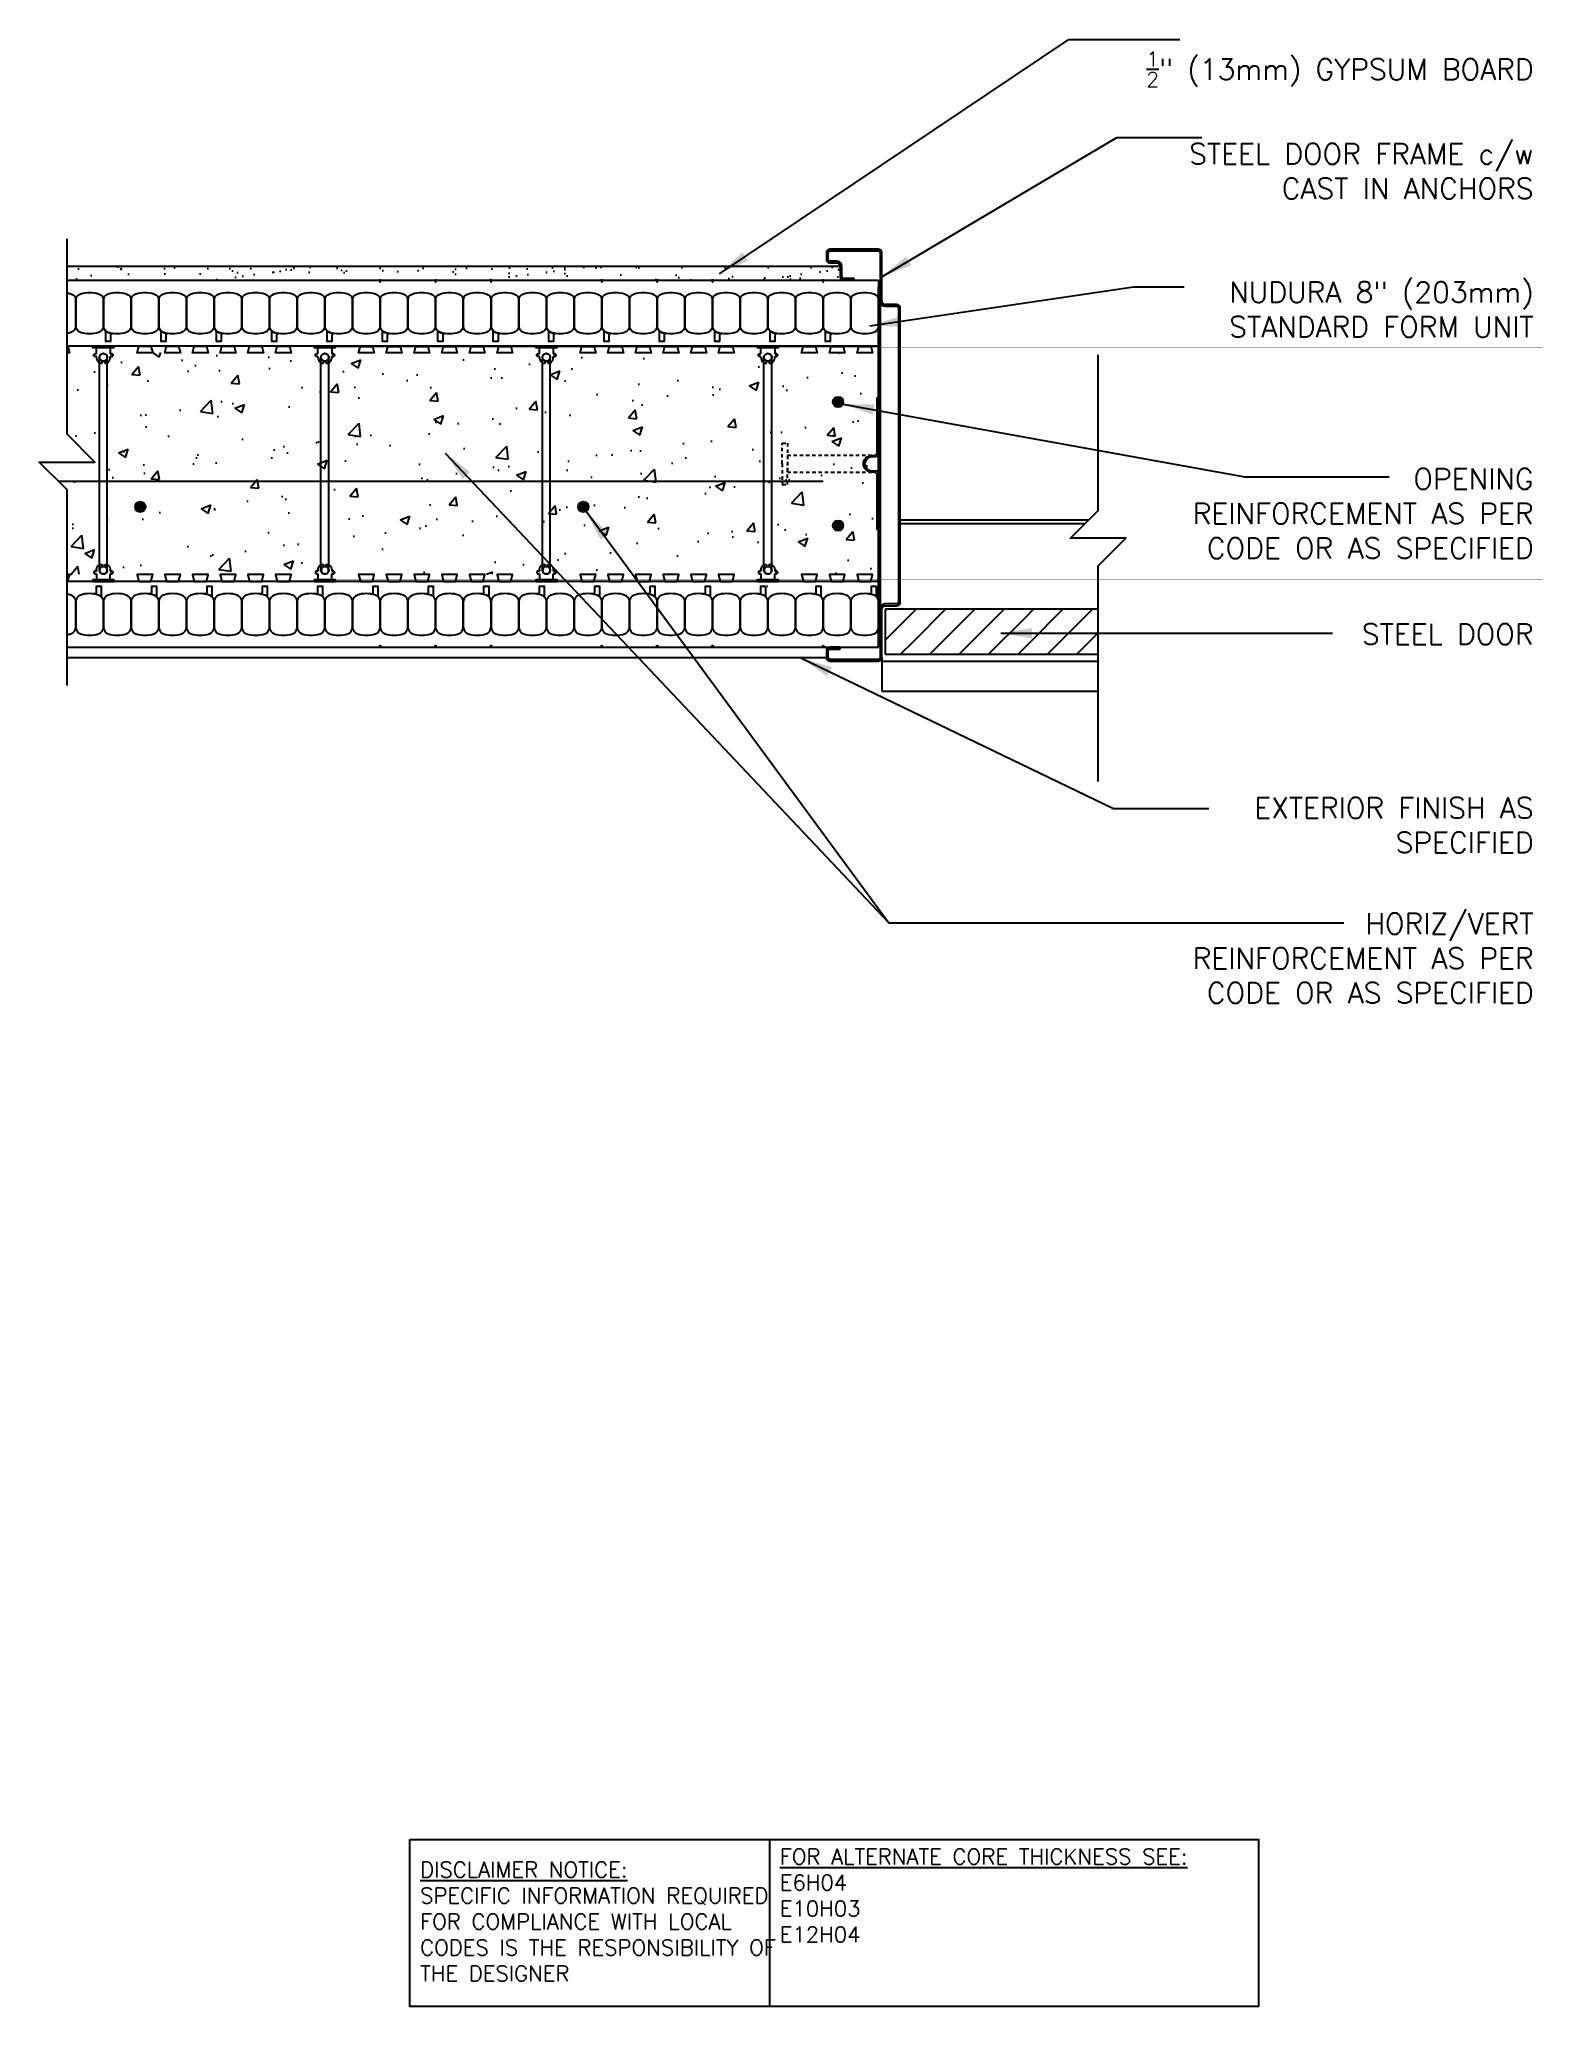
# Model space of a CAD drawing. Header units: inches. Extents: x 2975.5 to 3029.4, y 488.4 to 559.5.
import ezdxf

# ---------------------------------------------------------------- set-up
doc = ezdxf.new("R2010")
doc.units = ezdxf.units.IN
doc.header["$LTSCALE"] = 0.5
doc.header["$MEASUREMENT"] = 0
doc.linetypes.add('HIDDEN', pattern=[0.375, 0.25, -0.125])
doc.layers.get('0').update_dxf_attribs({"linetype": 'CONTINUOUS'})
for name, color, linetype in [('HATCH', 12, 'CONTINUOUS'), ('LINE18', 9, 'CONTINUOUS'), ('line25', 2, 'CONTINUOUS'), ('LINE50', 5, 'CONTINUOUS'), ('LINE65', 3, 'CONTINUOUS'), ('LINE9', 9, 'CONTINUOUS'), ('TEXT', 4, 'CONTINUOUS')]:
    doc.layers.add(name, color=color, linetype=linetype)
doc.styles.add('DIM', font='romans.shx', dxfattribs={"width": 0.7})
doc.styles.add('ROMANS', font='romans')
doc.styles.get("Standard").update_dxf_attribs({"font": 'romans.shx'})
doc.dimstyles.new('ext_12', dxfattribs={"dimscale": 12, "dimtxt": 0.09375, "dimasz": 0.09375, "dimexe": 0.09375, "dimexo": 0.0625, "dimgap": 0.0625, "dimtad": 1, "dimdec": 1, "dimzin": 3, "dimdsep": 46, "dimlunit": 4, "dimtxsty": 'DIM', "dimcen": 0.09, "dimdle": 0.09375, "dimclrt": 4, "dimadec": 0, "dimazin": 0, "dimtfac": 1, "dimtdec": 1, "dimtmove": 2, "dimatfit": 3, "dimfxl": 0, "dimfrac": 2, "dimtolj": 1, "dimtzin": 0, "dimarcsym": 0})
pattern_1 = [(45, (87.8941, 27.317), (-0.53033009, 0.53033009), [])]

# ---------------------------------------------------------------- blocks, each defined once
blk = doc.blocks.new('Connector')
blk.add_point((0.271, 0))
at = {"layer": 'LINE9'}
for p, q in [((0, 0.375), (0, -0.375)), ((0.062, -0.375), (0.062, 0.375)), ((0.281, 0.25), (0.062, 0.25))]:
    blk.add_line(p, q, dxfattribs=at)
for points, weights in [([(0.007, 0.375), (0.004, 0.375), (0, 0.375)], [1, 0.972587069138, 0.950305488115]), ([(0.327, 0.343), (0.308, 0.343), (0.281, 0.317), (0.281, 0.297)], [1, 0.85355339, 0.85355339, 1]), ([(0.328, 0.343), (0.327, 0.343), (0.327, 0.343)], [1, 0.70710678, 1]), ([(0.375, 0.297), (0.375, 0.317), (0.348, 0.343), (0.329, 0.343)], [1, 0.85355339, 0.85355339, 1]), ([(0.406, 0.25), (0.546, 0.25), (0.619, 0.131)], [0.958404415409, 0.794674173519, 0.864651571113]), ([(0.619, 0.052), (0.612, 0.049), (0.604, 0.049)], [0.83615024178, 0.892081430621, 1]), ([(0, -0.375), (0.004, -0.375), (0.007, -0.375)], [0.950305488115, 0.972587069138, 1]), ([(0.281, -0.297), (0.281, -0.317), (0.308, -0.343), (0.327, -0.343)], [1, 0.85355339, 0.85355339, 1]), ([(0.327, -0.343), (0.281, -0.343), (0.281, -0.297)], [1, 0.70710678, 1]), ([(0.329, -0.343), (0.348, -0.343), (0.375, -0.317), (0.375, -0.297)], [1, 0.85355339, 0.85355339, 1]), ([(0.375, -0.297), (0.375, -0.343), (0.329, -0.343)], [1, 0.70710678, 1]), ([(0.619, -0.131), (0.546, -0.25), (0.406, -0.25)], [0.864651574428, 0.794674169686, 0.958404415195]), ([(0.604, -0.049), (0.612, -0.049), (0.619, -0.052)], [1, 0.89208144177, 0.836150253337])]:
    blk.add_rational_spline(points, weights, degree=2, dxfattribs=at)
for points, degree in [([(0, 0.375), (0.002, 0.375), (0.005, 0.375), (0.007, 0.375)], 3), ([(0.007, 0.375), (0.021, 0.375), (0.051, 0.375), (0.062, 0.375), (0.062, 0.375)], 3), ([(0.281, 0.25), (0.281, 0.297)], 1), ([(0.327, 0.343), (0.327, 0.343), (0.328, 0.343), (0.328, 0.343)], 3), ([(0.328, 0.343), (0.329, 0.343), (0.329, 0.343), (0.329, 0.343)], 3), ([(0.375, 0.25), (0.375, 0.297)], 1), ([(0.406, 0.25), (0.375, 0.25)], 1), ([(0.406, 0.25), (0.406, 0.25)], 1), ([(0.406, 0.25), (0.406, 0.25)], 1), ([(0.406, 0.25), (0.406, 0.25)], 1), ([(0.406, 0.25), (0.406, 0.25)], 1), ([(0.406, 0.25), (0.406, 0.25)], 1), ([(0.406, 0.25), (0.406, 0.25)], 1), ([(0.406, 0.25), (0.406, 0.25)], 1), ([(0.406, 0.25), (0.406, 0.25)], 1), ([(0.406, 0.25), (0.406, 0.25)], 1), ([(0.406, 0.25), (0.406, 0.25)], 1), ([(0.406, 0.25), (0.406, 0.25)], 1), ([(0.406, 0.25), (0.406, 0.25)], 1), ([(0.406, 0.25), (0.406, 0.25)], 1), ([(0.406, 0.25), (0.406, 0.25)], 1), ([(0.406, 0.25), (0.406, 0.25)], 1), ([(0.406, 0.25), (0.406, 0.25)], 1), ([(0.406, 0.25), (0.406, 0.25)], 1), ([(0.406, 0.25), (0.406, 0.25)], 1), ([(0.406, 0.25), (0.406, 0.25)], 1), ([(0.406, 0.25), (0.406, 0.25)], 1), ([(0.406, 0.25), (0.406, 0.25)], 1), ([(0.406, 0.25), (0.406, 0.25)], 1), ([(0.406, 0.25), (0.406, 0.25)], 1), ([(0.406, 0.25), (0.406, 0.25)], 1), ([(0.604, 0.049), (0.532, 0.049)], 1), ([(0.532, 0.049), (0.532, 0.049)], 1), ([(0.532, 0.049), (0.532, 0.049)], 1), ([(0.532, 0.049), (0.532, 0.049)], 1), ([(0.532, 0.049), (0.532, 0.049)], 1), ([(0.532, 0.049), (0.532, 0.049)], 1), ([(0.532, 0.049), (0.532, 0.049)], 1), ([(0.532, 0.049), (0.532, 0.049)], 1), ([(0.532, 0.049), (0.532, 0.049)], 1), ([(0.532, 0.049), (0.532, 0.049)], 1), ([(0.532, 0.049), (0.532, 0.049)], 1), ([(0.604, 0.049), (0.609, 0.049), (0.614, 0.05), (0.619, 0.052)], 3), ([(0.604, 0.049), (0.604, 0.049)], 1), ([(0.604, 0.049), (0.604, 0.049)], 1), ([(0.604, 0.049), (0.604, 0.049)], 1), ([(0.604, 0.049), (0.604, 0.049)], 1), ([(0.619, 0.131), (0.619, 0.052)], 1), ([(0.619, 0.131), (0.619, 0.131)], 1), ([(0.619, 0.131), (0.619, 0.131)], 1), ([(0.619, 0.131), (0.619, 0.131)], 1), ([(0.619, 0.131), (0.619, 0.131)], 1), ([(0.007, -0.375), (0.005, -0.375), (0.002, -0.375), (0, -0.375)], 3), ([(0.062, -0.375), (0.062, -0.375), (0.051, -0.375), (0.021, -0.375), (0.007, -0.375)], 3), ([(0.062, -0.25), (0.281, -0.25)], 1), ([(0.281, -0.297), (0.281, -0.25)], 1), ([(0.281, -0.25), (0.281, -0.297)], 1), ([(0.328, -0.343), (0.328, -0.343), (0.327, -0.343), (0.327, -0.343)], 3), ([(0.329, -0.343), (0.329, -0.343), (0.329, -0.343), (0.328, -0.343)], 3), ([(0.375, -0.25), (0.375, -0.297)], 1), ([(0.375, -0.297), (0.375, -0.25)], 1), ([(0.406, -0.25), (0.375, -0.25)], 1), ([(0.406, -0.25), (0.406, -0.25)], 1), ([(0.406, -0.25), (0.406, -0.25)], 1), ([(0.406, -0.25), (0.406, -0.25)], 1), ([(0.406, -0.25), (0.406, -0.25)], 1), ([(0.406, -0.25), (0.406, -0.25)], 1), ([(0.406, -0.25), (0.406, -0.25)], 1), ([(0.406, -0.25), (0.406, -0.25)], 1), ([(0.406, -0.25), (0.406, -0.25)], 1), ([(0.406, -0.25), (0.406, -0.25)], 1), ([(0.406, -0.25), (0.406, -0.25)], 1), ([(0.406, -0.25), (0.406, -0.25)], 1), ([(0.532, -0.049), (0.604, -0.049)], 1), ([(0.604, -0.049), (0.58, -0.049), (0.556, -0.049), (0.532, -0.049)], 3), ([(0.532, -0.049), (0.532, -0.049)], 1), ([(0.532, -0.049), (0.532, -0.049)], 1), ([(0.532, -0.049), (0.532, -0.049)], 1), ([(0.532, -0.049), (0.532, -0.049)], 1), ([(0.619, -0.052), (0.614, -0.05), (0.609, -0.049), (0.604, -0.049)], 3), ([(0.604, -0.049), (0.604, -0.049)], 1), ([(0.604, -0.049), (0.604, -0.049)], 1), ([(0.604, -0.049), (0.604, -0.049)], 1), ([(0.604, -0.049), (0.604, -0.049)], 1), ([(0.604, -0.049), (0.604, -0.049)], 1), ([(0.604, -0.049), (0.604, -0.049)], 1), ([(0.604, -0.049), (0.604, -0.049)], 1), ([(0.604, -0.049), (0.604, -0.049)], 1), ([(0.619, -0.052), (0.619, -0.131)], 1), ([(0.619, -0.131), (0.619, -0.131)], 1), ([(0.619, -0.131), (0.619, -0.131)], 1), ([(0.619, -0.131), (0.619, -0.131)], 1), ([(0.619, -0.131), (0.619, -0.131)], 1)]:
    blk.add_open_spline(points, degree=degree, dxfattribs=at)
for points, weights, knots in [([(0.062, 0.375), (0.062, 0.375), (0.046, 0.375), (0.03, 0.375), (0.007, 0.375)], [0.868718858569, 0.861102746415, 1, 0.861102734288, 0.868718859898], [0, 0, 0, 0.5, 0.5, 1, 1, 1]), ([(0.532, 0.049), (0.472, 0.203), (0.333, 0.113), (0.157, 0), (0.333, -0.113), (0.472, -0.203), (0.532, -0.049)], [0.899508922286, 0.599718215298, 1, 0.54226024, 1, 0.599718224335, 0.899508908749], [0, 0, 0, 0.318112, 0.318112, 0.681888, 0.681888, 1, 1, 1]), ([(0.007, -0.375), (0.03, -0.375), (0.046, -0.375), (0.062, -0.375), (0.062, -0.375)], [0.868718859319, 0.861102739573, 1, 0.861102742958, 0.868718858948], [0, 0, 0, 0.5, 0.5, 1, 1, 1])]:
    blk.add_rational_spline(points, weights, degree=2, knots=knots, dxfattribs=at)

msp = doc.modelspace()

# ---------------------------------------------------------------- hatches: boundary and pattern name
at = {"layer": 'HATCH'}
h = msp.add_hatch(dxfattribs=at)
h.set_pattern_fill('AR-SAND', color=256, scale=0.5, style=0)
h.set_pattern_definition([(37.5, (101.63115, 91.3388), (-0.03149668, 0.96341188), [0, -0.76, 0, -0.85, 0, -0.8125]), (7.5, (101.6312, 91.3388), (0.88488835, 1.41107303), [0, -0.41, 0, -0.685, 0, -0.2625]), (327.5, (101.01615, 91.3388), (1.55707093, 0.00282953), [0, -0.25, 0, -0.9, 0, -1.175]), (317.5, (101.0162, 91.3388), (1.5030633, 0.4388378), [0, -0.125, 0, -0.59, 0, -0.675])])
h.paths.add_polyline_path([(2995.11, 551.275), (2989.424, 551.275), (2989.424, 550.775), (2995.11, 550.775)])
h.paths.add_polyline_path([(2976.508, 551.275), (2976.508, 550.775), (2989.424, 550.775), (2989.424, 551.275)])
edge = h.paths.add_edge_path()
edge.add_line((3004.933, 550.775), (3004.933, 550.838))
edge.add_line((3004.933, 550.838), (3004.558, 550.838))
edge.add_arc((3004.558, 550.9), 0.0625, 180, 270, ccw=False)
edge.add_line((3004.496, 550.9), (3004.496, 551.275))
edge.add_line((3004.496, 551.275), (2995.11, 551.275))
edge.add_line((2995.11, 551.275), (2995.11, 550.775))
edge.add_line((2995.11, 550.775), (3004.933, 550.775))
h = msp.add_hatch(dxfattribs=at)
h.set_pattern_fill('AR-CONC', color=256, scale=0.5, style=0)
h.set_pattern_definition([(50, (2976.6518, 540.1626), (3.5863, -0.31376), [0.375, -4.125]), (355, (2976.6518, 540.1626), (-0.69376, 3.76096), [0.3, -3.3]), (100.451, (2976.9506, 540.1365), (2.89255, 3.4472), [0.3187, -3.5057]), (46.184, (2976.6518, 541.1626), (5.3362, -0.8276), [0.5625, -6.1875]), (96.636, (2977.0964, 541.0936), (4.6733, 4.8706), [0.47805, -5.2586]), (351.184, (2976.652, 541.1626), (4.6733, 4.8706), [0.45, -4.95]), (21, (2977.1518, 540.9126), (2.98454, -2.0131), [0.375, -4.125]), (326, (2977.1518, 540.9126), (1.21658, 3.62575), [0.3, -3.3]), (71.451, (2977.4005, 540.745), (4.2011, 1.61265), [0.3187, -3.5057]), (37.5, (2976.6518, 540.1626), (0.0608, 1.66447), [0, -3.26, 0, -3.35, 0, -3.3125]), (7.5, (2976.6518, 540.1626), (1.31535, 1.97206), [0, -1.91, 0, -3.185, 0, -1.2625]), (327.5, (2975.5368, 540.1626), (2.66911, -0.112774), [0, -1.25, 0, -3.9, 0, -5.175]), (317.5, (2975.0368, 540.1626), (2.91593, 0.50052), [0, -1.625, 0, -2.59, 0, -3.675])])
h.paths.add_polyline_path([(3005.652, 548.163), (2976.652, 548.163), (2976.652, 540.163), (3005.652, 540.163)])
h = msp.add_hatch(dxfattribs=at)
h.set_pattern_fill('ANSI31', color=256, scale=6, style=0)
h.set_pattern_definition(pattern_1)
h.paths.add_polyline_path([(3006.058, 537.275), (3007.272, 537.275), (3006.873, 538.131), (3006.593, 538.9), (3006.058, 538.9)])
h = msp.add_hatch(dxfattribs=at)
h.set_pattern_fill('ANSI31', color=256, scale=6, style=0)
h.set_pattern_definition(pattern_1)
h.paths.add_polyline_path([(3011.367, 537.275), (3011.087, 538.9), (3006.593, 538.9), (3006.873, 538.131), (3007.272, 537.275)])
h = msp.add_hatch(dxfattribs=at)
h.set_pattern_fill('ANSI31', color=256, scale=6, style=0)
h.set_pattern_definition(pattern_1)
h.paths.add_polyline_path([(3011.367, 537.275), (3013.747, 537.275), (3013.747, 538.9), (3011.087, 538.9)])
at = {"layer": 'LINE65'}
for points in [[(3004.542, 546.383, 1), (3004.167, 546.383, 1)], [(2979.343, 542.595, 1), (2978.968, 542.595, 1)], [(2995.343, 542.595, 1), (2994.968, 542.595, 1)], [(3004.542, 541.918, 1), (3004.167, 541.918, 1)]]:
    msp.add_hatch(color=256, dxfattribs=at).paths.add_polyline_path(points)

# ---------------------------------------------------------------- linework, layer by layer
at = {"layer": 'HATCH'}
for p, q in [((3006.602, 542.123), (3013.41, 542.123)), ((3006.602, 541.998), (3013.285, 541.998)), ((3005.933, 537.149), (3005.933, 535.94)), ((3005.933, 537.024), (3013.747, 537.024)), ((3005.933, 535.94), (3013.747, 535.94))]:
    msp.add_line(p, q, dxfattribs=at)
at = {"layer": 'LINE18'}
for points in [[(2976.508, 536.15), (2976.508, 543.213), (2975.508, 544.213), (2977.508, 544.213), (2976.508, 545.213), (2976.508, 552.275)], [(3013.747, 532.68), (3013.747, 540.461), (3014.747, 541.461), (3012.747, 541.461), (3013.747, 542.461), (3013.747, 548.086)]]:
    msp.add_lwpolyline(points, dxfattribs=at)
at = {"layer": 'line25'}
for p, q in [((3005.821, 548.4), (2976.508, 548.4)), ((3005.821, 539.9), (2976.508, 539.9)), ((3005.821, 540.15), (3005.821, 537.525)), ((3001.8, 539.732), (3001.821, 539.732)), ((3013.747, 538.9), (3006.058, 538.9)), ((3006.058, 538.9), (3006.058, 537.275)), ((3006.058, 537.275), (3013.747, 537.275))]:
    msp.add_line(p, q, dxfattribs=at)
for points in [[(2976.508, 548.4), (2976.54, 548.4), (2976.602, 548.15), (2976.508, 548.15)], [(2976.508, 539.9), (2976.54, 539.9), (2976.602, 540.15), (2976.508, 540.15)]]:
    msp.add_lwpolyline(points, dxfattribs=at)
for points in [[(2979.54, 548.4), (2979.602, 548.15), (2979.04, 548.15), (2979.102, 548.4)], [(2980.54, 548.4), (2980.602, 548.15), (2980.04, 548.15), (2980.102, 548.4)], [(2981.54, 548.4), (2981.602, 548.15), (2981.04, 548.15), (2981.102, 548.4)], [(2982.54, 548.4), (2982.602, 548.15), (2982.04, 548.15), (2982.102, 548.4)], [(2983.54, 548.4), (2983.602, 548.15), (2983.04, 548.15), (2983.102, 548.4)], [(2984.54, 548.4), (2984.602, 548.15), (2984.04, 548.15), (2984.102, 548.4)], [(2987.54, 548.4), (2987.602, 548.15), (2987.04, 548.15), (2987.102, 548.4)], [(2988.54, 548.4), (2988.602, 548.15), (2988.04, 548.15), (2988.102, 548.4)], [(2989.54, 548.4), (2989.602, 548.15), (2989.04, 548.15), (2989.102, 548.4)], [(2990.54, 548.4), (2990.602, 548.15), (2990.04, 548.15), (2990.102, 548.4)], [(2991.54, 548.4), (2991.602, 548.15), (2991.04, 548.15), (2991.102, 548.4)], [(2992.54, 548.4), (2992.602, 548.15), (2992.04, 548.15), (2992.102, 548.4)], [(2995.54, 548.4), (2995.602, 548.15), (2995.04, 548.15), (2995.102, 548.4)], [(2996.54, 548.4), (2996.602, 548.15), (2996.04, 548.15), (2996.102, 548.4)], [(2997.54, 548.4), (2997.602, 548.15), (2997.04, 548.15), (2997.102, 548.4)], [(2998.54, 548.4), (2998.602, 548.15), (2998.04, 548.15), (2998.102, 548.4)], [(2999.54, 548.4), (2999.602, 548.15), (2999.04, 548.15), (2999.102, 548.4)], [(3000.54, 548.4), (3000.602, 548.15), (3000.04, 548.15), (3000.102, 548.4)], [(3003.54, 548.4), (3003.602, 548.15), (3003.04, 548.15), (3003.102, 548.4)], [(3004.54, 548.4), (3004.602, 548.15), (3004.04, 548.15), (3004.102, 548.4)], [(3005.54, 548.4), (3005.602, 548.15), (3005.04, 548.15), (3005.102, 548.4)], [(2979.54, 539.9), (2979.602, 540.15), (2979.04, 540.15), (2979.102, 539.9)], [(2980.54, 539.9), (2980.602, 540.15), (2980.04, 540.15), (2980.102, 539.9)], [(2981.54, 539.9), (2981.602, 540.15), (2981.04, 540.15), (2981.102, 539.9)], [(2982.54, 539.9), (2982.602, 540.15), (2982.04, 540.15), (2982.102, 539.9)], [(2983.54, 539.9), (2983.602, 540.15), (2983.04, 540.15), (2983.102, 539.9)], [(2984.54, 539.9), (2984.602, 540.15), (2984.04, 540.15), (2984.102, 539.9)], [(2987.54, 539.9), (2987.602, 540.15), (2987.04, 540.15), (2987.102, 539.9)], [(2988.54, 539.9), (2988.602, 540.15), (2988.04, 540.15), (2988.102, 539.9)], [(2989.54, 539.9), (2989.602, 540.15), (2989.04, 540.15), (2989.102, 539.9)], [(2990.54, 539.9), (2990.602, 540.15), (2990.04, 540.15), (2990.102, 539.9)], [(2991.54, 539.9), (2991.602, 540.15), (2991.04, 540.15), (2991.102, 539.9)], [(2992.54, 539.9), (2992.602, 540.15), (2992.04, 540.15), (2992.102, 539.9)], [(2995.54, 539.9), (2995.602, 540.15), (2995.04, 540.15), (2995.102, 539.9)], [(2996.54, 539.9), (2996.602, 540.15), (2996.04, 540.15), (2996.102, 539.9)], [(2997.54, 539.9), (2997.602, 540.15), (2997.04, 540.15), (2997.102, 539.9)], [(2998.54, 539.9), (2998.602, 540.15), (2998.04, 540.15), (2998.102, 539.9)], [(2999.54, 539.9), (2999.602, 540.15), (2999.04, 540.15), (2999.102, 539.9)], [(3000.54, 539.9), (3000.602, 540.15), (3000.04, 540.15), (3000.102, 539.9)], [(3003.54, 539.9), (3003.602, 540.15), (3003.04, 540.15), (3003.102, 539.9)], [(3004.54, 539.9), (3004.602, 540.15), (3004.04, 540.15), (3004.102, 539.9)], [(3005.54, 539.9), (3005.602, 540.15), (3005.04, 540.15), (3005.102, 539.9)]]:
    msp.add_lwpolyline(points, close=True, dxfattribs=at)
at = {"layer": 'LINE50'}
for p, q in [((2976.508, 550.775), (3005.821, 550.775)), ((3005.821, 550.775), (3005.821, 548.4)), ((3005.821, 540.15), (3005.821, 537.525)), ((3005.821, 537.525), (3005.821, 539.9)), ((2976.508, 537.525), (3005.821, 537.525))]:
    msp.add_line(p, q, dxfattribs=at)
at = {"layer": 'LINE65', "flags": 128}
msp.add_lwpolyline([(2976.193, 543.528), (3003.821, 543.528)], dxfattribs=at)
at = {"layer": 'LINE65'}
for centre in [(3004.354, 546.383), (2979.155, 542.595), (2995.155, 542.595), (3004.354, 541.918)]:
    msp.add_circle(centre, 0.188, dxfattribs=at)
at = {"layer": 'LINE9'}
for p, q in [((3005.808, 551.9), (3004.058, 551.9)), ((3003.933, 551.775), (3003.933, 551.525)), ((3003.996, 551.525), (3003.996, 551.775)), ((3004.058, 551.838), (3005.808, 551.838)), ((3004.308, 551.463), (3004.058, 551.463)), ((3004.058, 551.4), (3004.308, 551.4)), ((3004.433, 551.275), (3004.433, 550.9)), ((3004.496, 550.9), (3004.496, 551.275)), ((3005.871, 551.775), (3005.871, 550.025)), ((3005.933, 550.025), (3005.933, 551.775)), ((3004.933, 550.838), (3004.558, 550.838)), ((3004.558, 550.775), (3004.933, 550.775)), ((3004.933, 550.775), (3004.933, 550.838)), ((3005.821, 538.404), (3005.821, 550.523)), ((3005.821, 550.523), (3005.871, 550.523)), ((3005.871, 550.523), (3005.871, 538.404)), ((3006.477, 549.9), (3006.058, 549.9)), ((3006.058, 549.838), (3006.477, 549.838)), ((3006.54, 549.775), (3006.54, 539.15)), ((3006.602, 539.15), (3006.602, 549.775)), ((2977.68, 543.185), (2977.68, 547.994)), ((2977.961, 543.416), (2977.961, 547.994)), ((2985.68, 543.416), (2985.68, 547.994)), ((2985.961, 543.416), (2985.961, 547.994)), ((2993.68, 540.306), (2993.68, 547.994)), ((2993.961, 540.306), (2993.961, 547.994)), ((3001.68, 540.306), (3001.68, 547.994)), ((3001.961, 540.306), (3001.961, 547.994)), ((2977.961, 540.306), (2977.961, 543.416)), ((2985.68, 540.306), (2985.68, 543.416)), ((2985.961, 540.306), (2985.961, 543.416)), ((2977.68, 540.306), (2977.68, 543.185)), ((3006.477, 539.088), (3006.058, 539.088)), ((3005.871, 538.404), (3005.821, 538.404)), ((3005.871, 538.9), (3005.871, 537.15)), ((3005.933, 537.15), (3005.933, 538.9)), ((3006.058, 539.025), (3006.477, 539.025)), ((3003.933, 537.4), (3003.933, 537.15)), ((3003.996, 537.15), (3003.996, 537.4)), ((3004.433, 537.525), (3004.058, 537.525)), ((3004.058, 537.463), (3004.433, 537.463)), ((3005.808, 537.088), (3004.058, 537.088)), ((3004.058, 537.025), (3005.808, 537.025)), ((3004.373, 537.525), (3004.433, 537.525)), ((3004.433, 537.463), (3004.433, 537.525))]:
    msp.add_line(p, q, dxfattribs=at)
at = {"layer": 'LINE9', "flags": 128}
for points in [[(3004.433, 551.275), (3004.433, 551.275), (2976.508, 551.275)], [(3003.933, 537.15), (2976.508, 537.15)]]:
    msp.add_lwpolyline(points, dxfattribs=at)
at = {"layer": 'LINE9'}
for points in [[(2987.789, 550.775), (2987.821, 550.711), (2987.852, 550.775)], [(2989.789, 550.775), (2989.821, 550.711), (2989.852, 550.775)], [(2991.789, 550.775), (2991.821, 550.711), (2991.852, 550.775)], [(2995.789, 550.775), (2995.821, 550.711), (2995.852, 550.775)], [(2997.789, 550.775), (2997.821, 550.711), (2997.852, 550.775)], [(2999.789, 550.775), (2999.821, 550.711), (2999.852, 550.775)], [(3003.789, 550.775), (3003.821, 550.711), (3003.852, 550.775)], [(2987.789, 537.525), (2987.821, 537.59), (2987.852, 537.525)], [(2989.789, 537.525), (2989.821, 537.59), (2989.852, 537.525)], [(2991.789, 537.525), (2991.821, 537.59), (2991.852, 537.525)], [(2995.789, 537.525), (2995.821, 537.59), (2995.852, 537.525)], [(2997.789, 537.525), (2997.821, 537.59), (2997.852, 537.525)], [(2999.789, 537.525), (2999.821, 537.59), (2999.852, 537.525)], [(3003.789, 537.525), (3003.821, 537.59), (3003.852, 537.525)]]:
    msp.add_lwpolyline(points, close=True, dxfattribs=at)
for points in [[(2976.508, 550.321, -0.03389), (2976.648, 550.286, -0.325305), (2976.821, 550.048), (2976.821, 549.127, -0.325305), (2976.648, 548.889, -0.03389), (2976.508, 548.854)], [(2976.508, 537.979, 0.03389), (2976.648, 538.014, 0.325305), (2976.821, 538.252), (2976.821, 539.173, 0.325305), (2976.648, 539.411, 0.03389), (2976.508, 539.446, 0.03389)]]:
    msp.add_lwpolyline(points, format="xyb", dxfattribs=at)
for points in [[(2977.648, 548.889, -0.157671), (2976.994, 548.889, -0.325305), (2976.821, 549.127), (2976.821, 550.048, -0.325305), (2976.994, 550.286, -0.157671), (2977.648, 550.286, -0.325305), (2977.821, 550.048), (2977.821, 549.127, -0.325305)], [(2978.648, 548.889, -0.157671), (2977.994, 548.889, -0.325305), (2977.821, 549.127), (2977.821, 550.048, -0.325305), (2977.994, 550.286, -0.157671), (2978.648, 550.286, -0.325305), (2978.821, 550.048), (2978.821, 549.127, -0.325305)], [(2979.648, 548.889, -0.157671), (2978.994, 548.889, -0.325305), (2978.821, 549.127), (2978.821, 550.048, -0.325305), (2978.994, 550.286, -0.157671), (2979.648, 550.286, -0.325305), (2979.821, 550.048), (2979.821, 549.127, -0.325305)], [(2980.648, 548.889, -0.157671), (2979.994, 548.889, -0.325305), (2979.821, 549.127), (2979.821, 550.048, -0.325305), (2979.994, 550.286, -0.157671), (2980.648, 550.286, -0.325305), (2980.821, 550.048), (2980.821, 549.127, -0.325305)], [(2981.648, 548.889, -0.157671), (2980.994, 548.889, -0.325305), (2980.821, 549.127), (2980.821, 550.048, -0.325305), (2980.994, 550.286, -0.157671), (2981.648, 550.286, -0.325305), (2981.821, 550.048), (2981.821, 549.127, -0.325305)], [(2982.648, 548.889, -0.157671), (2981.994, 548.889, -0.325305), (2981.821, 549.127), (2981.821, 550.048, -0.325305), (2981.994, 550.286, -0.157671), (2982.648, 550.286, -0.325305), (2982.821, 550.048), (2982.821, 549.127, -0.325305)], [(2983.648, 548.889, -0.157671), (2982.994, 548.889, -0.325305), (2982.821, 549.127), (2982.821, 550.048, -0.325305), (2982.994, 550.286, -0.157671), (2983.648, 550.286, -0.325305), (2983.821, 550.048), (2983.821, 549.127, -0.325305)], [(2984.648, 548.889, -0.157671), (2983.994, 548.889, -0.325305), (2983.821, 549.127), (2983.821, 550.048, -0.325305), (2983.994, 550.286, -0.157671), (2984.648, 550.286, -0.325305), (2984.821, 550.048), (2984.821, 549.127, -0.325305)], [(2985.648, 548.889, -0.157671), (2984.994, 548.889, -0.325305), (2984.821, 549.127), (2984.821, 550.048, -0.325305), (2984.994, 550.286, -0.157671), (2985.648, 550.286, -0.325305), (2985.821, 550.048), (2985.821, 549.127, -0.325305)], [(2986.648, 548.889, -0.157671), (2985.994, 548.889, -0.325305), (2985.821, 549.127), (2985.821, 550.048, -0.325305), (2985.994, 550.286, -0.157671), (2986.648, 550.286, -0.325305), (2986.821, 550.048), (2986.821, 549.127, -0.325305)], [(2987.648, 548.889, -0.157671), (2986.994, 548.889, -0.325305), (2986.821, 549.127), (2986.821, 550.048, -0.325305), (2986.994, 550.286, -0.157671), (2987.648, 550.286, -0.325305), (2987.821, 550.048), (2987.821, 549.127, -0.325305)], [(2988.648, 548.889, -0.157671), (2987.994, 548.889, -0.325305), (2987.821, 549.127), (2987.821, 550.048, -0.325305), (2987.994, 550.286, -0.157671), (2988.648, 550.286, -0.325305), (2988.821, 550.048), (2988.821, 549.127, -0.325305)], [(2989.648, 548.889, -0.157671), (2988.994, 548.889, -0.325305), (2988.821, 549.127), (2988.821, 550.048, -0.325305), (2988.994, 550.286, -0.157671), (2989.648, 550.286, -0.325305), (2989.821, 550.048), (2989.821, 549.127, -0.325305)], [(2990.648, 548.889, -0.157671), (2989.994, 548.889, -0.325305), (2989.821, 549.127), (2989.821, 550.048, -0.325305), (2989.994, 550.286, -0.157671), (2990.648, 550.286, -0.325305), (2990.821, 550.048), (2990.821, 549.127, -0.325305)], [(2991.648, 548.889, -0.157671), (2990.994, 548.889, -0.325305), (2990.821, 549.127), (2990.821, 550.048, -0.325305), (2990.994, 550.286, -0.157671), (2991.648, 550.286, -0.325305), (2991.821, 550.048), (2991.821, 549.127, -0.325305)], [(2992.648, 548.889, -0.157671), (2991.994, 548.889, -0.325305), (2991.821, 549.127), (2991.821, 550.048, -0.325305), (2991.994, 550.286, -0.157671), (2992.648, 550.286, -0.325305), (2992.821, 550.048), (2992.821, 549.127, -0.325305)], [(2993.648, 548.889, -0.157671), (2992.994, 548.889, -0.325305), (2992.821, 549.127), (2992.821, 550.048, -0.325305), (2992.994, 550.286, -0.157671), (2993.648, 550.286, -0.325305), (2993.821, 550.048), (2993.821, 549.127, -0.325305)], [(2994.648, 548.889, -0.157671), (2993.994, 548.889, -0.325305), (2993.821, 549.127), (2993.821, 550.048, -0.325305), (2993.994, 550.286, -0.157671), (2994.648, 550.286, -0.325305), (2994.821, 550.048), (2994.821, 549.127, -0.325305)], [(2995.648, 548.889, -0.157671), (2994.994, 548.889, -0.325305), (2994.821, 549.127), (2994.821, 550.048, -0.325305), (2994.994, 550.286, -0.157671), (2995.648, 550.286, -0.325305), (2995.821, 550.048), (2995.821, 549.127, -0.325305)], [(2996.648, 548.889, -0.157671), (2995.994, 548.889, -0.325305), (2995.821, 549.127), (2995.821, 550.048, -0.325305), (2995.994, 550.286, -0.157671), (2996.648, 550.286, -0.325305), (2996.821, 550.048), (2996.821, 549.127, -0.325305)], [(2997.648, 548.889, -0.157671), (2996.994, 548.889, -0.325305), (2996.821, 549.127), (2996.821, 550.048, -0.325305), (2996.994, 550.286, -0.157671), (2997.648, 550.286, -0.325305), (2997.821, 550.048), (2997.821, 549.127, -0.325305)], [(2998.648, 548.889, -0.157671), (2997.994, 548.889, -0.325305), (2997.821, 549.127), (2997.821, 550.048, -0.325305), (2997.994, 550.286, -0.157671), (2998.648, 550.286, -0.325305), (2998.821, 550.048), (2998.821, 549.127, -0.325305)], [(2999.648, 548.889, -0.157671), (2998.994, 548.889, -0.325305), (2998.821, 549.127), (2998.821, 550.048, -0.325305), (2998.994, 550.286, -0.157671), (2999.648, 550.286, -0.325305), (2999.821, 550.048), (2999.821, 549.127, -0.325305)], [(3000.648, 548.889, -0.157671), (2999.994, 548.889, -0.325305), (2999.821, 549.127), (2999.821, 550.048, -0.325305), (2999.994, 550.286, -0.157671), (3000.648, 550.286, -0.325305), (3000.821, 550.048), (3000.821, 549.127, -0.325305)], [(3001.648, 548.889, -0.157671), (3000.994, 548.889, -0.325305), (3000.821, 549.127), (3000.821, 550.048, -0.325305), (3000.994, 550.286, -0.157671), (3001.648, 550.286, -0.325305), (3001.821, 550.048), (3001.821, 549.127, -0.325305)], [(3002.648, 548.889, -0.157671), (3001.994, 548.889, -0.325305), (3001.821, 549.127), (3001.821, 550.048, -0.325305), (3001.994, 550.286, -0.157671), (3002.648, 550.286, -0.325305), (3002.821, 550.048), (3002.821, 549.127, -0.325305)], [(3003.648, 548.889, -0.157671), (3002.994, 548.889, -0.325305), (3002.821, 549.127), (3002.821, 550.048, -0.325305), (3002.994, 550.286, -0.157671), (3003.648, 550.286, -0.325305), (3003.821, 550.048), (3003.821, 549.127, -0.325305)], [(3004.648, 548.889, -0.157671), (3003.994, 548.889, -0.325305), (3003.821, 549.127), (3003.821, 550.048, -0.325305), (3003.994, 550.286, -0.157671), (3004.648, 550.286, -0.325305), (3004.821, 550.048), (3004.821, 549.127, -0.325305)], [(3005.648, 548.889, -0.157671), (3004.994, 548.889, -0.325305), (3004.821, 549.127), (3004.821, 550.048, -0.325305), (3004.994, 550.286, -0.157671), (3005.648, 550.286, -0.325305), (3005.821, 550.048), (3005.821, 549.127, -0.325305)], [(2977.994, 548.889, 0.037267), (2978.147, 548.852, 0.463036), (2978.075, 548.79), (2978.075, 548.569), (2977.904, 548.569), (2977.904, 548.915, 0.189002), (2977.887, 548.957, 0.128407)], [(2979.994, 548.889, 0.037267), (2980.147, 548.852, 0.463036), (2980.075, 548.79), (2980.075, 548.569), (2979.904, 548.569), (2979.904, 548.915, 0.189002), (2979.887, 548.957, 0.128407)], [(2981.994, 548.889, 0.037267), (2982.147, 548.852, 0.463036), (2982.075, 548.79), (2982.075, 548.569), (2981.904, 548.569), (2981.904, 548.915, 0.189002), (2981.887, 548.957, 0.128407)], [(2983.994, 548.889, 0.037267), (2984.147, 548.852, 0.463036), (2984.075, 548.79), (2984.075, 548.569), (2983.904, 548.569), (2983.904, 548.915, 0.189002), (2983.887, 548.957, 0.128407)], [(2985.994, 548.889, 0.037267), (2986.147, 548.852, 0.463036), (2986.075, 548.79), (2986.075, 548.569), (2985.904, 548.569), (2985.904, 548.915, 0.189002), (2985.887, 548.957, 0.128407)], [(2987.994, 548.889, 0.037267), (2988.147, 548.852, 0.463036), (2988.075, 548.79), (2988.075, 548.569), (2987.904, 548.569), (2987.904, 548.915, 0.189002), (2987.887, 548.957, 0.128407)], [(2989.994, 548.889, 0.037267), (2990.147, 548.852, 0.463036), (2990.075, 548.79), (2990.075, 548.569), (2989.904, 548.569), (2989.904, 548.915, 0.189002), (2989.887, 548.957, 0.128407)], [(2991.994, 548.889, 0.037267), (2992.147, 548.852, 0.463036), (2992.075, 548.79), (2992.075, 548.569), (2991.904, 548.569), (2991.904, 548.915, 0.189002), (2991.887, 548.957, 0.128407)], [(2993.994, 548.889, 0.037267), (2994.147, 548.852, 0.463036), (2994.075, 548.79), (2994.075, 548.569), (2993.904, 548.569), (2993.904, 548.915, 0.189002), (2993.887, 548.957, 0.128407)], [(2995.994, 548.889, 0.037267), (2996.147, 548.852, 0.463036), (2996.075, 548.79), (2996.075, 548.569), (2995.904, 548.569), (2995.904, 548.915, 0.189002), (2995.887, 548.957, 0.128407)], [(2997.994, 548.889, 0.037267), (2998.147, 548.852, 0.463036), (2998.075, 548.79), (2998.075, 548.569), (2997.904, 548.569), (2997.904, 548.915, 0.189002), (2997.887, 548.957, 0.128407)], [(2999.994, 548.889, 0.037267), (3000.147, 548.852, 0.463036), (3000.075, 548.79), (3000.075, 548.569), (2999.904, 548.569), (2999.904, 548.915, 0.189002), (2999.887, 548.957, 0.128407)], [(3001.994, 548.889, 0.037267), (3002.147, 548.852, 0.463036), (3002.075, 548.79), (3002.075, 548.569), (3001.904, 548.569), (3001.904, 548.915, 0.189002), (3001.887, 548.957, 0.128407)], [(3003.994, 548.889, 0.037267), (3004.147, 548.852, 0.463036), (3004.075, 548.79), (3004.075, 548.569), (3003.904, 548.569), (3003.904, 548.915, 0.189002), (3003.887, 548.957, 0.128407)], [(3005.821, 546.525), (3005.821, 544.525, -0.414214), (3005.696, 544.4), (3005.571, 544.4, 1), (3005.571, 543.9), (3005.696, 543.9, -0.414214), (3005.821, 543.775), (3005.821, 541.775), (3005.771, 541.775), (3005.771, 543.725, 0.414214), (3005.646, 543.85), (3005.571, 543.85, -1), (3005.571, 544.45), (3005.646, 544.45, 0.414214), (3005.771, 544.575), (3005.771, 546.525)], [(2977.648, 539.411, 0.157671), (2976.994, 539.411, 0.325305), (2976.821, 539.173), (2976.821, 538.252, 0.325305), (2976.994, 538.014, 0.157671), (2977.648, 538.014, 0.325305), (2977.821, 538.252), (2977.821, 539.173, 0.325305)], [(2977.648, 539.411, 0.037267), (2977.494, 539.448, 0.463036), (2977.567, 539.51), (2977.567, 539.732), (2977.737, 539.732), (2977.737, 539.386, 0.189002), (2977.754, 539.343, 0.128407)], [(2978.648, 539.411, 0.157671), (2977.994, 539.411, 0.325305), (2977.821, 539.173), (2977.821, 538.252, 0.325305), (2977.994, 538.014, 0.157671), (2978.648, 538.014, 0.325305), (2978.821, 538.252), (2978.821, 539.173, 0.325305)], [(2979.648, 539.411, 0.157671), (2978.994, 539.411, 0.325305), (2978.821, 539.173), (2978.821, 538.252, 0.325305), (2978.994, 538.014, 0.157671), (2979.648, 538.014, 0.325305), (2979.821, 538.252), (2979.821, 539.173, 0.325305)], [(2979.648, 539.411, 0.037267), (2979.494, 539.448, 0.463036), (2979.567, 539.51), (2979.567, 539.732), (2979.737, 539.732), (2979.737, 539.386, 0.189002), (2979.754, 539.343, 0.128407)], [(2980.648, 539.411, 0.157671), (2979.994, 539.411, 0.325305), (2979.821, 539.173), (2979.821, 538.252, 0.325305), (2979.994, 538.014, 0.157671), (2980.648, 538.014, 0.325305), (2980.821, 538.252), (2980.821, 539.173, 0.325305)], [(2981.648, 539.411, 0.157671), (2980.994, 539.411, 0.325305), (2980.821, 539.173), (2980.821, 538.252, 0.325305), (2980.994, 538.014, 0.157671), (2981.648, 538.014, 0.325305), (2981.821, 538.252), (2981.821, 539.173, 0.325305)], [(2981.648, 539.411, 0.037267), (2981.494, 539.448, 0.463036), (2981.567, 539.51), (2981.567, 539.732), (2981.737, 539.732), (2981.737, 539.386, 0.189002), (2981.754, 539.343, 0.128407)], [(2982.648, 539.411, 0.157671), (2981.994, 539.411, 0.325305), (2981.821, 539.173), (2981.821, 538.252, 0.325305), (2981.994, 538.014, 0.157671), (2982.648, 538.014, 0.325305), (2982.821, 538.252), (2982.821, 539.173, 0.325305)], [(2983.648, 539.411, 0.157671), (2982.994, 539.411, 0.325305), (2982.821, 539.173), (2982.821, 538.252, 0.325305), (2982.994, 538.014, 0.157671), (2983.648, 538.014, 0.325305), (2983.821, 538.252), (2983.821, 539.173, 0.325305)], [(2983.648, 539.411, 0.037267), (2983.494, 539.448, 0.463036), (2983.567, 539.51), (2983.567, 539.732), (2983.737, 539.732), (2983.737, 539.386, 0.189002), (2983.754, 539.343, 0.128407)], [(2984.648, 539.411, 0.157671), (2983.994, 539.411, 0.325305), (2983.821, 539.173), (2983.821, 538.252, 0.325305), (2983.994, 538.014, 0.157671), (2984.648, 538.014, 0.325305), (2984.821, 538.252), (2984.821, 539.173, 0.325305)], [(2985.648, 539.411, 0.157671), (2984.994, 539.411, 0.325305), (2984.821, 539.173), (2984.821, 538.252, 0.325305), (2984.994, 538.014, 0.157671), (2985.648, 538.014, 0.325305), (2985.821, 538.252), (2985.821, 539.173, 0.325305)], [(2985.648, 539.411, 0.037267), (2985.494, 539.448, 0.463036), (2985.567, 539.51), (2985.567, 539.732), (2985.737, 539.732), (2985.737, 539.386, 0.189002), (2985.754, 539.343, 0.128407)], [(2986.648, 539.411, 0.157671), (2985.994, 539.411, 0.325305), (2985.821, 539.173), (2985.821, 538.252, 0.325305), (2985.994, 538.014, 0.157671), (2986.648, 538.014, 0.325305), (2986.821, 538.252), (2986.821, 539.173, 0.325305)], [(2987.648, 539.411, 0.157671), (2986.994, 539.411, 0.325305), (2986.821, 539.173), (2986.821, 538.252, 0.325305), (2986.994, 538.014, 0.157671), (2987.648, 538.014, 0.325305), (2987.821, 538.252), (2987.821, 539.173, 0.325305)], [(2987.648, 539.411, 0.037267), (2987.494, 539.448, 0.463036), (2987.567, 539.51), (2987.567, 539.732), (2987.737, 539.732), (2987.737, 539.386, 0.189002), (2987.754, 539.343, 0.128407)], [(2988.648, 539.411, 0.157671), (2987.994, 539.411, 0.325305), (2987.821, 539.173), (2987.821, 538.252, 0.325305), (2987.994, 538.014, 0.157671), (2988.648, 538.014, 0.325305), (2988.821, 538.252), (2988.821, 539.173, 0.325305)], [(2989.648, 539.411, 0.157671), (2988.994, 539.411, 0.325305), (2988.821, 539.173), (2988.821, 538.252, 0.325305), (2988.994, 538.014, 0.157671), (2989.648, 538.014, 0.325305), (2989.821, 538.252), (2989.821, 539.173, 0.325305)], [(2989.648, 539.411, 0.037267), (2989.494, 539.448, 0.463036), (2989.567, 539.51), (2989.567, 539.732), (2989.737, 539.732), (2989.737, 539.386, 0.189002), (2989.754, 539.343, 0.128407)], [(2990.648, 539.411, 0.157671), (2989.994, 539.411, 0.325305), (2989.821, 539.173), (2989.821, 538.252, 0.325305), (2989.994, 538.014, 0.157671), (2990.648, 538.014, 0.325305), (2990.821, 538.252), (2990.821, 539.173, 0.325305)], [(2991.648, 539.411, 0.157671), (2990.994, 539.411, 0.325305), (2990.821, 539.173), (2990.821, 538.252, 0.325305), (2990.994, 538.014, 0.157671), (2991.648, 538.014, 0.325305), (2991.821, 538.252), (2991.821, 539.173, 0.325305)], [(2991.648, 539.411, 0.037267), (2991.494, 539.448, 0.463036), (2991.567, 539.51), (2991.567, 539.732), (2991.737, 539.732), (2991.737, 539.386, 0.189002), (2991.754, 539.343, 0.128407)], [(2992.648, 539.411, 0.157671), (2991.994, 539.411, 0.325305), (2991.821, 539.173), (2991.821, 538.252, 0.325305), (2991.994, 538.014, 0.157671), (2992.648, 538.014, 0.325305), (2992.821, 538.252), (2992.821, 539.173, 0.325305)], [(2993.648, 539.411, 0.157671), (2992.994, 539.411, 0.325305), (2992.821, 539.173), (2992.821, 538.252, 0.325305), (2992.994, 538.014, 0.157671), (2993.648, 538.014, 0.325305), (2993.821, 538.252), (2993.821, 539.173, 0.325305)], [(2993.648, 539.411, 0.037267), (2993.494, 539.448, 0.463036), (2993.567, 539.51), (2993.567, 539.732), (2993.737, 539.732), (2993.737, 539.386, 0.189002), (2993.754, 539.343, 0.128407)], [(2994.648, 539.411, 0.157671), (2993.994, 539.411, 0.325305), (2993.821, 539.173), (2993.821, 538.252, 0.325305), (2993.994, 538.014, 0.157671), (2994.648, 538.014, 0.325305), (2994.821, 538.252), (2994.821, 539.173, 0.325305)], [(2995.648, 539.411, 0.157671), (2994.994, 539.411, 0.325305), (2994.821, 539.173), (2994.821, 538.252, 0.325305), (2994.994, 538.014, 0.157671), (2995.648, 538.014, 0.325305), (2995.821, 538.252), (2995.821, 539.173, 0.325305)], [(2995.648, 539.411, 0.037267), (2995.494, 539.448, 0.463036), (2995.567, 539.51), (2995.567, 539.732), (2995.737, 539.732), (2995.737, 539.386, 0.189002), (2995.754, 539.343, 0.128407)], [(2996.648, 539.411, 0.157671), (2995.994, 539.411, 0.325305), (2995.821, 539.173), (2995.821, 538.252, 0.325305), (2995.994, 538.014, 0.157671), (2996.648, 538.014, 0.325305), (2996.821, 538.252), (2996.821, 539.173, 0.325305)], [(2997.648, 539.411, 0.157671), (2996.994, 539.411, 0.325305), (2996.821, 539.173), (2996.821, 538.252, 0.325305), (2996.994, 538.014, 0.157671), (2997.648, 538.014, 0.325305), (2997.821, 538.252), (2997.821, 539.173, 0.325305)], [(2997.648, 539.411, 0.037267), (2997.494, 539.448, 0.463036), (2997.567, 539.51), (2997.567, 539.732), (2997.737, 539.732), (2997.737, 539.386, 0.189002), (2997.754, 539.343, 0.128407)], [(2998.648, 539.411, 0.157671), (2997.994, 539.411, 0.325305), (2997.821, 539.173), (2997.821, 538.252, 0.325305), (2997.994, 538.014, 0.157671), (2998.648, 538.014, 0.325305), (2998.821, 538.252), (2998.821, 539.173, 0.325305)], [(2999.648, 539.411, 0.157671), (2998.994, 539.411, 0.325305), (2998.821, 539.173), (2998.821, 538.252, 0.325305), (2998.994, 538.014, 0.157671), (2999.648, 538.014, 0.325305), (2999.821, 538.252), (2999.821, 539.173, 0.325305)], [(2999.648, 539.411, 0.037267), (2999.494, 539.448, 0.463036), (2999.567, 539.51), (2999.567, 539.732), (2999.737, 539.732), (2999.737, 539.386, 0.189002), (2999.754, 539.343, 0.128407)], [(3000.648, 539.411, 0.157671), (2999.994, 539.411, 0.325305), (2999.821, 539.173), (2999.821, 538.252, 0.325305), (2999.994, 538.014, 0.157671), (3000.648, 538.014, 0.325305), (3000.821, 538.252), (3000.821, 539.173, 0.325305)], [(3001.648, 539.411, 0.157671), (3000.994, 539.411, 0.325305), (3000.821, 539.173), (3000.821, 538.252, 0.325305), (3000.994, 538.014, 0.157671), (3001.648, 538.014, 0.325305), (3001.821, 538.252), (3001.821, 539.173, 0.325305)], [(3001.648, 539.411, 0.037267), (3001.494, 539.448, 0.463036), (3001.567, 539.51), (3001.567, 539.732), (3001.737, 539.732), (3001.737, 539.386, 0.189002), (3001.754, 539.343, 0.128407)], [(3002.648, 539.411, 0.157671), (3001.994, 539.411, 0.325305), (3001.821, 539.173), (3001.821, 538.252, 0.325305), (3001.994, 538.014, 0.157671), (3002.648, 538.014, 0.325305), (3002.821, 538.252), (3002.821, 539.173, 0.325305)], [(3003.648, 539.411, 0.157671), (3002.994, 539.411, 0.325305), (3002.821, 539.173), (3002.821, 538.252, 0.325305), (3002.994, 538.014, 0.157671), (3003.648, 538.014, 0.325305), (3003.821, 538.252), (3003.821, 539.173, 0.325305)], [(3003.648, 539.411, 0.037267), (3003.494, 539.448, 0.463036), (3003.567, 539.51), (3003.567, 539.732), (3003.737, 539.732), (3003.737, 539.386, 0.189002), (3003.754, 539.343, 0.128407)], [(3004.648, 539.411, 0.157671), (3003.994, 539.411, 0.325305), (3003.821, 539.173), (3003.821, 538.252, 0.325305), (3003.994, 538.014, 0.157671), (3004.648, 538.014, 0.325305), (3004.821, 538.252), (3004.821, 539.173, 0.325305)], [(3005.648, 539.411, 0.157671), (3004.994, 539.411, 0.325305), (3004.821, 539.173), (3004.821, 538.252, 0.325305), (3004.994, 538.014, 0.157671), (3005.648, 538.014, 0.325305), (3005.821, 538.252), (3005.821, 539.173, 0.325305)], [(3005.648, 539.411, 0.037267), (3005.494, 539.448, 0.463036), (3005.567, 539.51), (3005.567, 539.732), (3005.737, 539.732), (3005.737, 539.386, 0.189002), (3005.754, 539.343, 0.128407)]]:
    msp.add_lwpolyline(points, format="xyb", close=True, dxfattribs=at)
at = {"layer": 'LINE9', "linetype": 'HIDDEN'}
for points in [[(3002.342, 544.15), (3002.342, 544.894), (3002.525, 544.894), (3002.525, 544.15)], [(3002.342, 544.15), (3002.342, 543.407), (3002.525, 543.407), (3002.525, 544.15)], [(3005.571, 544.45), (3002.525, 544.45), (3002.525, 543.85), (3005.571, 543.85)]]:
    msp.add_lwpolyline(points, dxfattribs=at)
at = {"layer": 'LINE9'}
for centre in [(2977.821, 547.994), (2985.821, 547.994), (2993.821, 547.994), (3001.821, 547.994), (2977.821, 540.306), (2985.821, 540.306), (2993.821, 540.306), (3001.821, 540.306)]:
    msp.add_circle(centre, 0.141, dxfattribs=at)
for centre, radius, start, end in [((3004.058, 551.775), 0.125, 90, 180), ((3005.808, 551.775), 0.125, 0, 90), ((3004.058, 551.525), 0.125, 180, 270), ((3004.058, 551.775), 0.0625, 90, 180), ((3004.058, 551.525), 0.0625, 180, 270), ((3004.308, 551.275), 0.188, 0, 90), ((3004.308, 551.275), 0.125, 0, 90), ((3005.808, 551.775), 0.0625, 0, 90), ((3004.558, 550.9), 0.125, 180, 270), ((3004.558, 550.9), 0.0625, 180, 270), ((3006.058, 550.025), 0.188, 180, 270), ((3006.058, 550.025), 0.125, 180, 270), ((3006.477, 549.775), 0.125, 0, 90), ((3006.477, 549.775), 0.0625, 0, 90), ((3006.058, 538.9), 0.188, 90, 180), ((3006.477, 539.15), 0.125, 270, 0), ((3006.477, 539.15), 0.0625, 270, 0), ((3006.058, 538.9), 0.125, 90, 180), ((3004.058, 537.4), 0.125, 90, 180), ((3004.058, 537.15), 0.125, 180, 270), ((3004.058, 537.4), 0.0625, 90, 180), ((3004.058, 537.15), 0.0625, 180, 270), ((3005.808, 537.15), 0.125, 270, 0), ((3005.808, 537.15), 0.0625, 270, 0)]:
    msp.add_arc(centre, radius, start, end, dxfattribs=at)
at = {"layer": 'TEXT'}
msp.add_lwpolyline([(2988.89, 494.488), (3001.873, 494.488), (3001.873, 488.449), (2988.89, 488.449)], close=True, dxfattribs=at)
msp.add_lwpolyline([(3001.873, 494.488), (3019.534, 494.488), (3019.534, 488.449), (3001.873, 488.449)], dxfattribs=at)

# ---------------------------------------------------------------- block references
at = {"xscale": -1, "rotation": 90}
for p in [(2977.821, 548.4), (2985.821, 548.4), (2993.821, 548.4), (3001.821, 548.4)]:
    msp.add_blockref('Connector', p, dxfattribs=at)
at = {"rotation": 90}
for p in [(2993.821, 539.9), (3001.821, 539.9)]:
    msp.add_blockref('Connector', p, dxfattribs=at)
at = {"layer": 'LINE9', "rotation": 90}
for p in [(2977.821, 539.9), (2985.821, 539.9)]:
    msp.add_blockref('Connector', p, dxfattribs=at)

# ---------------------------------------------------------------- texts
at = {"layer": 'TEXT', "char_height": 0.75, "width": 13.88435, "attachment_point": 9, "style": 'ROMANS'}
for s, insert in [('\\A1;{\\H0.7x;\\S1/2;}" (13mm) GYPSUM BOARD', (3029.474, 557.762)), ('\\A1;STEEL DOOR FRAME c/w CAST IN ANCHORS', (3029.474, 553.711)), ('\\A1;NUDURA 8" (203mm) STANDARD FORM UNIT', (3029.474, 548.717)), ('\\A1;{\\H1x;O}PENING REINFORCEMENT AS PER CODE OR AS SPECIFIED', (3029.474, 540.728)), ('\\A1;STEEL DOOR', (3029.474, 537.625)), ('\\A1;EXTERIOR FINISH AS SPECIFIED', (3029.474, 530.1)), ('\\A1;HORIZ/VERT REINFORCEMENT AS PER CODE OR AS SPECIFIED', (3029.474, 524.672))]:
    msp.add_mtext(s, dxfattribs=dict(at, insert=insert))
at = {"layer": 'TEXT', "char_height": 0.5625, "attachment_point": 4}
for s, insert, width in [('{\\LDISCLAIMER NOTICE:}\\PSPECIFIC INFORMATION REQUIRED FOR COMPLIANCE WITH LOCAL CODES IS THE RESPONSIBILITY OF THE DESIGNER', (2989.257, 491.521), 14.00235), ('{\\LFOR ALTERNATE CORE THICKNESS SEE:\\P}E6H04\\PE10H03\\PE12H04', (3002.249, 492.461), 23.33295)]:
    msp.add_mtext(s, dxfattribs=dict(at, insert=insert, width=width))

# ---------------------------------------------------------------- leaders
at = {"layer": 'TEXT'}
for points in [[(3000.07, 551.009), (3012.688, 559.473), (3016.704, 559.473)], [(3005.933, 550.9), (3014.427, 555.925), (3017.496, 555.925)], [(3005.502, 549.127), (3015.025, 550.541), (3016.854, 550.541)], [(3004.528, 546.308), (3019.044, 543.679), (3024.259, 543.679)], [(2990.164, 544.538), (3006.192, 527.582), (3022.627, 527.582)], [(2995.252, 542.435), (3006.192, 527.582), (3022.627, 527.582)], [(3010.235, 538.033), (3019.6, 538.033), (3022.207, 538.033)], [(3003.031, 537.13), (3014.298, 531.704), (3017.744, 531.704)]]:
    msp.add_leader(points, dimstyle='ext_12', dxfattribs=at)

doc.saveas('drawing.dxf')
